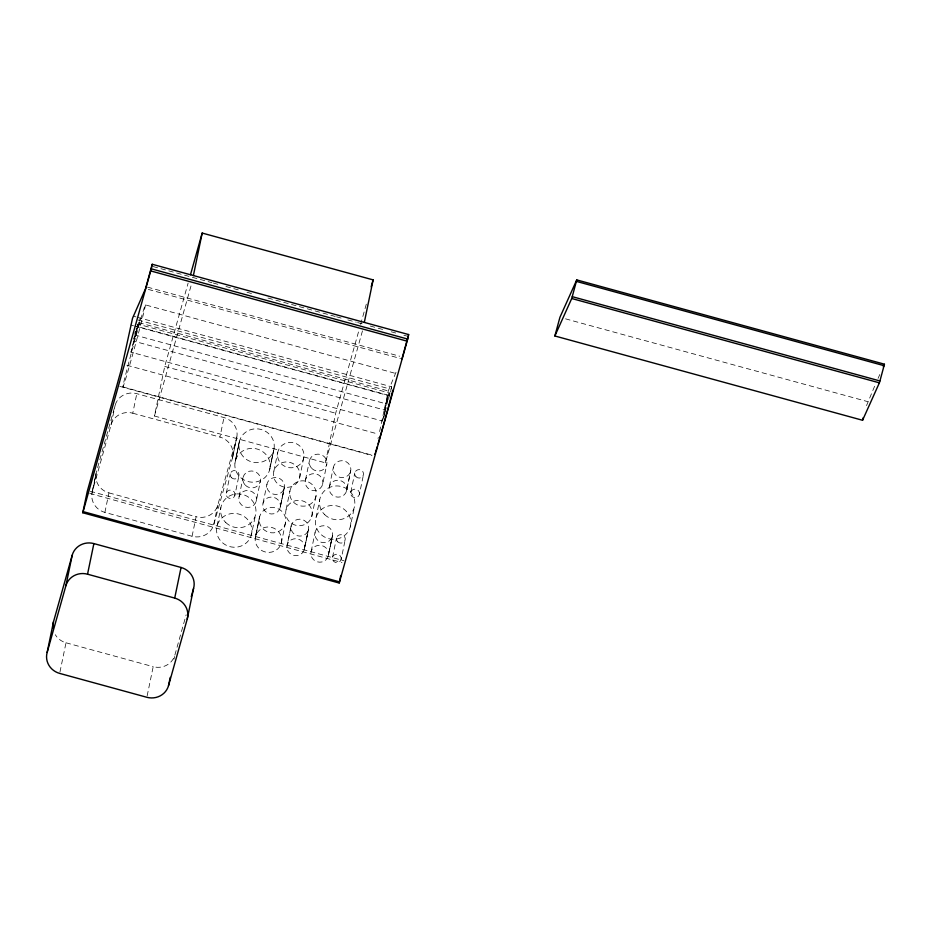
<?xml version="1.0" encoding="UTF-8"?>
<svg xmlns="http://www.w3.org/2000/svg" width="931" height="931" viewBox="0 0 931 931"><rect width="100%" height="100%" fill="white"/><g stroke="black" fill="none" stroke-linecap="round" stroke-linejoin="round"><path stroke-width="0.7" stroke-dasharray="4.66 3.49" d="M382.955 419.148L382.269 420.998L130.98 352.162L133.645 341.235M137.288 325.99L137.904 324.116L389.205 392.952L387.645 399.248L384.515 410.036L133.249 340.99M137.928 324.174L137.357 326.641M382.269 420.998L391.648 386.83L391.253 388.89M384.515 410.036L389.205 392.952M134.518 334.916L385.795 403.763L388.146 395.221L136.869 326.374M388.146 395.256L385.806 403.751M239.127 442.539L234.88 463.626L239.465 441.061L235.427 460.589M232.797 456.551L236.846 437.023M259.4 517.764L255.199 538.455L259.656 516.647L255.618 536.175M217.156 525.643L220.856 507.593M273.889 471.121L277.671 452.71M286.12 509.501L289.902 491.091M286.969 546.357L291.275 525.317L287.237 544.844M316.028 517.694L319.729 499.656M92.367 491.452L96.405 471.924L115.141 405.253A17.724 16.886 11.7 0 1 136.799 393.673L223.975 417.554A17.724 16.886 11.7 0 1 236.509 438.501L232.459 458.029L213.734 524.7A17.724 16.886 11.7 0 1 192.077 536.279L104.889 512.399A17.724 16.886 11.7 0 1 92.367 491.452L111.092 424.78L115.141 405.253M59.956 672.007L66.008 642.786A17.724 16.886 11.7 0 1 55.266 634.709M104.889 512.399L108.939 492.871A17.724 16.886 11.7 0 1 96.068 473.402L92.029 492.93M111.092 424.78A17.724 16.886 11.7 0 1 132.761 413.201L136.799 393.673M362.462 330.889L325.396 462.847L154.453 416.017L164.729 366.407L188.132 283.059M147.145 695.888L153.196 666.677A17.724 16.886 11.7 0 0 174.376 656.53M192.077 536.279L196.115 516.752A17.724 16.886 11.7 0 0 217.773 505.172L236.509 438.501M173.992 659.264L174.562 656.483M232.459 458.029A17.724 16.886 11.7 0 0 219.937 437.081L223.975 417.554M213.734 524.7L217.773 505.172M226.291 493.116L230.248 473.96M234.833 495.455A4.434 4.224 11.7 0 0 229.41 490.183A4.434 4.224 11.7 0 0 227.432 497.224A4.434 4.224 11.7 0 0 234.833 495.455L238.964 475.555M239.104 496.63L242.979 477.836M269.606 469.957A17.724 16.886 11.7 0 0 247.925 448.847A17.724 16.886 11.7 0 0 240.012 477.009A17.724 16.886 11.7 0 0 269.606 469.957L273.656 450.429A17.724 16.886 11.7 0 0 251.964 429.319A17.724 16.886 11.7 0 0 244.062 457.482A17.724 16.886 11.7 0 0 273.656 450.429L270.153 466.92L273.993 448.951M263.042 503.182L266.918 484.399M280.138 507.861A8.868 8.449 11.7 0 0 269.292 497.317A8.868 8.449 11.7 0 0 265.335 511.398A8.868 8.449 11.7 0 0 280.138 507.861L284.176 488.333A8.868 8.449 11.7 0 0 273.33 477.789A8.868 8.449 11.7 0 0 269.373 491.871A8.868 8.449 11.7 0 0 284.176 488.333L280.406 506.348L284.351 487.6M305.508 479.791L309.383 460.996M304.332 549.523A8.868 8.449 11.7 0 0 293.486 538.968A8.868 8.449 11.7 0 0 289.529 553.049A8.868 8.449 11.7 0 0 304.332 549.523L308.37 529.995A8.868 8.449 11.7 0 0 297.536 519.44A8.868 8.449 11.7 0 0 293.579 533.521A8.868 8.449 11.7 0 0 308.37 529.995L304.6 548.01L308.545 529.25M325.396 462.847L335.672 413.236L359.075 329.888M311.163 551.396L315.039 532.613M329.434 486.343L333.31 467.56M328.259 556.075A8.868 8.449 11.7 0 0 317.424 545.519A8.868 8.449 11.7 0 0 313.468 559.612A8.868 8.449 11.7 0 0 328.259 556.075L332.309 536.547A8.868 8.449 11.7 0 0 321.463 525.992A8.868 8.449 11.7 0 0 317.506 540.085A8.868 8.449 11.7 0 0 332.309 536.547L328.538 554.562L332.472 535.814M332.53 557.25L336.498 538.095M346.53 491.033A8.868 8.449 11.7 0 0 335.695 480.477A8.868 8.449 11.7 0 0 331.739 494.559A8.868 8.449 11.7 0 0 346.53 491.033L350.58 471.505A8.868 8.449 11.7 0 0 339.734 460.95A8.868 8.449 11.7 0 0 335.777 475.031A8.868 8.449 11.7 0 0 350.58 471.505M350.801 492.196L354.769 473.041M341.083 559.589A4.434 4.224 11.7 0 0 335.66 554.317A4.434 4.224 11.7 0 0 333.682 561.358A4.434 4.224 11.7 0 0 341.083 559.589L345.215 539.689M359.354 494.536A4.434 4.224 11.7 0 0 353.931 489.264A4.434 4.224 11.7 0 0 351.953 496.304A4.434 4.224 11.7 0 0 359.354 494.536L363.486 474.647M379.615 431.53L388.262 390.95L396.653 370.678M256.2 501.309A8.868 8.449 11.7 0 0 245.353 490.753A8.868 8.449 11.7 0 0 241.408 504.835A8.868 8.449 11.7 0 0 256.2 501.309L260.412 481.048M251.335 535.011A17.724 16.886 11.7 0 0 229.654 513.9A17.724 16.886 11.7 0 0 221.741 542.063A17.724 16.886 11.7 0 0 251.335 535.011L255.722 513.993M281.255 543.204A13.29 12.662 11.7 0 0 264.986 527.365A13.29 12.662 11.7 0 0 259.051 548.499A13.29 12.662 11.7 0 0 281.255 543.204L285.549 522.559M299.526 478.15A13.29 12.662 11.7 0 0 283.257 462.323A13.29 12.662 11.7 0 0 277.322 483.445A13.29 12.662 11.7 0 0 299.526 478.15L303.82 457.517M311.757 516.53A13.29 12.662 11.7 0 0 295.488 500.703A13.29 12.662 11.7 0 0 289.564 521.826A13.29 12.662 11.7 0 0 311.757 516.53L316.051 495.897M322.603 484.469A8.868 8.449 11.7 0 0 311.757 473.914A8.868 8.449 11.7 0 0 307.8 488.007A8.868 8.449 11.7 0 0 322.603 484.469L326.816 464.208M350.219 527.062A17.724 16.886 11.7 0 0 328.538 505.952A17.724 16.886 11.7 0 0 320.625 534.126A17.724 16.886 11.7 0 0 350.219 527.062L354.606 506.057M346.809 489.508L350.743 470.76M391.043 389.728L390.508 391.893M378.033 438.559L378.312 437.395M133.796 338.663L134.343 336.533M134.983 332.972L135.298 331.773M136.403 328.329L136.205 329.109M137.008 328.003L135.03 335.288M389.414 396.152L389.81 394.616M388.541 399.434L388.983 397.758M134.087 339.559L137.171 328.364M135.018 334.043L135.705 331.541M866.528 405.602L875.734 383.537M135.519 331.599L135.018 333.368M385.865 409.198L386.272 407.708M154.453 416.017L191.518 284.06M174.853 655.098L186.165 614.809M360.634 324.337L366.488 303.506M136.124 330.016L136.729 327.875M134.832 336.01L133.866 339.315M385.457 410.629L384.259 414.807M137.579 326.932L140.372 317.995L130.98 352.162M383.886 416.076L383.223 418.263M878.061 378.382L879.795 374.518M565.524 318.833L867.622 401.598M153.08 266.545L211.931 282.663M213.327 283.047L218.936 284.583M225.942 286.504L239.954 290.344M246.959 292.264L252.557 293.8M267.965 298.025L335.23 316.447M336.626 316.831L342.236 318.367M347.833 319.903L356.247 322.207M357.644 322.58L363.253 324.116M370.259 326.036L384.27 329.877M391.276 331.797L396.874 333.333M403.879 335.253L406.684 336.021M147.494 287.132L399.702 356.224M148.343 289.425L400.551 358.516M145.411 304.891A42.547 0.861 -74.7 0 1 128.955 367.652A42.547 0.861 -74.7 0 1 128.094 365.161A42.547 0.861 -74.7 0 1 145.411 304.891L396.699 373.727M133.18 316.133L135.984 316.901M137.392 317.285L391.648 386.83M138.091 320.008L388.89 388.716M138.859 322.626L388.262 390.95M130.724 325.012L133.517 325.78M134.925 326.164L387.133 395.256M164.729 366.407L335.672 413.236M126.837 365.22L377.637 433.927M122.892 386.912L374.169 455.748M119.773 386.377L371.981 455.468M132.761 413.201L219.937 437.081M108.939 492.871L196.115 516.752M90.307 491.277L343.923 560.753M89.748 493.43L341.956 562.522M66.008 642.786L153.196 666.677M383.84 417.332A42.547 0.861 -74.7 0 1 384.934 413.306M231.482 477.696A4.434 4.224 11.7 0 0 238.883 475.927A4.434 4.224 11.7 0 0 233.46 470.655A4.434 4.224 11.7 0 0 231.482 477.696M245.447 485.307A8.868 8.449 11.7 0 0 260.249 481.781A8.868 8.449 11.7 0 0 249.403 471.226A8.868 8.449 11.7 0 0 245.447 485.307M324.663 514.599A17.724 16.886 11.7 0 0 354.257 507.535A17.724 16.886 11.7 0 0 332.576 486.424A17.724 16.886 11.7 0 0 324.663 514.599M293.602 502.298A13.29 12.662 11.7 0 0 315.795 497.003A13.29 12.662 11.7 0 0 299.538 481.176A13.29 12.662 11.7 0 0 293.602 502.298M263.101 528.971A13.29 12.662 11.7 0 0 285.293 523.676A13.29 12.662 11.7 0 0 269.036 507.837A13.29 12.662 11.7 0 0 263.101 528.971M225.791 522.535A17.724 16.886 11.7 0 0 255.385 515.483A17.724 16.886 11.7 0 0 233.693 494.373A17.724 16.886 11.7 0 0 225.791 522.535M337.732 541.83A4.434 4.224 11.7 0 0 345.122 540.061A4.434 4.224 11.7 0 0 339.71 534.79A4.434 4.224 11.7 0 0 337.732 541.83M356.003 476.777A4.434 4.224 11.7 0 0 363.393 475.008A4.434 4.224 11.7 0 0 357.981 469.736A4.434 4.224 11.7 0 0 356.003 476.777M281.371 463.917A13.29 12.662 11.7 0 0 303.564 458.622A13.29 12.662 11.7 0 0 287.307 442.795A13.29 12.662 11.7 0 0 281.371 463.917M311.85 468.479A8.868 8.449 11.7 0 0 326.641 464.941A8.868 8.449 11.7 0 0 315.807 454.386A8.868 8.449 11.7 0 0 311.85 468.479"/><path stroke-width="1.4" d="M152.242 264.276L151.299 268.826L407.697 339.07L408.651 334.497M340.758 575.463L339.187 583.027L82.778 512.76L87.246 491.487L121.286 369.607L132.539 318.251L145.55 288.633L152.23 264.264L408.639 334.566L402.506 356.992M576.755 279.905L559.927 317.308L554.864 335.975L862.56 420.265L879.399 382.792L879.935 380.954L572.239 296.663L576.755 279.905L884.438 364.196L883.275 366.779M884.427 364.289L879.935 380.954M47.144 652.456L53.486 621.838L72.211 555.167A17.724 16.886 11.7 0 1 93.88 543.588L181.056 567.468A17.724 16.886 11.7 0 1 193.578 588.415L187.236 619.022L168.511 685.705A17.724 16.886 11.7 0 1 146.854 697.284L59.677 673.404A17.724 16.886 11.7 0 1 47.144 652.456L65.88 585.774L72.211 555.167M65.88 585.774A17.724 16.886 11.7 0 1 87.537 574.194L93.88 543.588M193.38 275.576L202.178 233.053L373.122 279.882L364.312 322.405M187.236 619.022A17.724 16.886 11.7 0 0 174.714 598.086L181.056 567.468M168.511 685.705L170.245 677.361M151.276 268.896L82.801 512.737M407.685 339.14L339.256 582.853M862.56 420.265L863.281 417.6M402.46 357.143L401.971 358.831M572.204 296.814L571.715 298.502L879.388 382.839M190.483 274.726L202.178 233.053M191.239 596.748L193.578 588.415M371.166 286.829L373.122 279.882M571.692 298.572L554.864 335.975M576.382 281.383L884.078 365.685M150.741 270.933L407.15 341.177M83.138 511.619L339.547 581.863M87.537 574.194L174.714 598.086M392.894 390.112A42.547 0.861 -74.7 0 1 378.067 443.924M377.241 446.705A42.547 0.861 -74.7 0 1 375.833 451.302M375.274 453.025A42.547 0.861 -74.7 0 1 374.821 454.34M53.009 628.157A17.724 16.886 11.7 0 1 53.486 621.838"/></g></svg>
